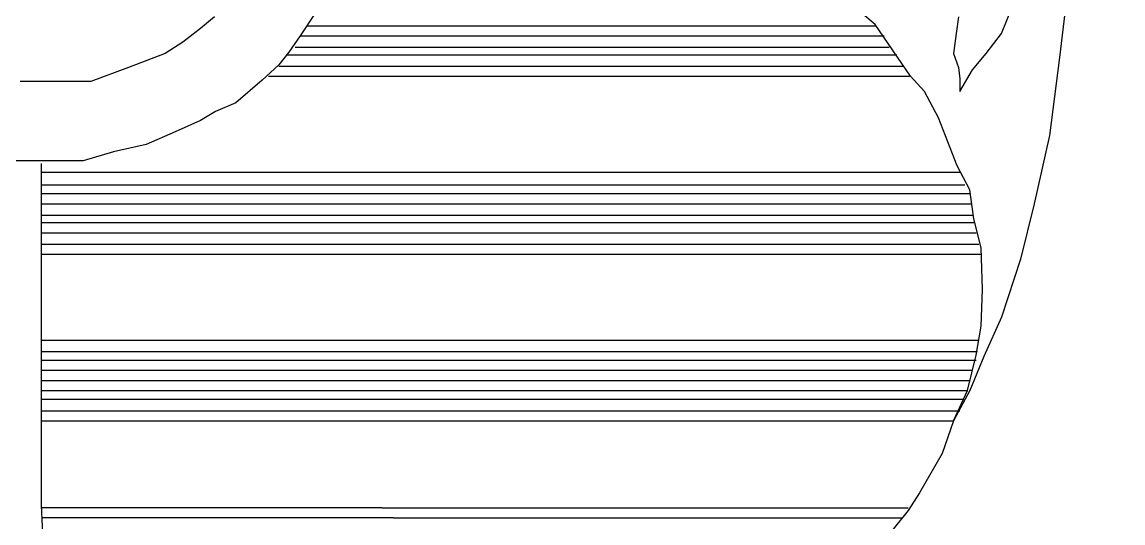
# Model space of a CAD drawing. Extents: x 748454 to 749044, y 4315881 to 4316908.
# Drawn here: x 748492.02 to 748500.74, y 4316737.29 to 4316741.26 of the extents above; entities that cross this region are included whole.
import ezdxf

# ---------------------------------------------------------------- set-up
doc = ezdxf.new("R2010")
doc.units = 0
doc.layers.get('0').update_dxf_attribs({"linetype": 'CONTINUOUS'})

msp = doc.modelspace()

# ---------------------------------------------------------------- linework, layer by layer
at = {"color": 0, "linetype": 'CONTINUOUS'}
for p, q in [((748494.34, 4316741.33), (748494.22, 4316741.15)), ((748494.34, 4316741.33), (748494.22, 4316741.15)), ((748498.78, 4316741.24), (748498.6, 4316741.39)), ((748498.78, 4316741.24), (748498.6, 4316741.39)), ((748499.78, 4316741.17), (748499.87, 4316741.39)), ((748499.78, 4316741.17), (748499.87, 4316741.39)), ((748500.29, 4316741.4), (748500.24, 4316740.98)), ((748500.29, 4316741.4), (748500.24, 4316740.98)), ((748493.54, 4316741.3), (748493.43, 4316741.21)), ((748493.54, 4316741.3), (748493.43, 4316741.21)), ((748499.06, 4316740.83), (748498.78, 4316741.24)), ((748499.06, 4316740.83), (748498.78, 4316741.24)), ((748499.44, 4316741.3), (748499.42, 4316741.17)), ((748499.44, 4316741.3), (748499.42, 4316741.17)), ((748493.43, 4316741.21), (748493.29, 4316741.1)), ((748493.43, 4316741.21), (748493.29, 4316741.1)), ((748494.27, 4316741.23), (748497.53, 4316741.23)), ((748494.27, 4316741.23), (748497.53, 4316741.23)), ((748497.53, 4316741.23), (748498.78, 4316741.23)), ((748497.53, 4316741.23), (748498.78, 4316741.23)), ((748499.42, 4316741.17), (748499.4, 4316741.01)), ((748499.42, 4316741.17), (748499.4, 4316741.01)), ((748499.66, 4316741.01), (748499.78, 4316741.17)), ((748499.66, 4316741.01), (748499.78, 4316741.17)), ((748493.29, 4316741.1), (748493.15, 4316741.01)), ((748493.29, 4316741.1), (748493.15, 4316741.01)), ((748494.22, 4316741.15), (748494.13, 4316741.02)), ((748494.22, 4316741.15), (748494.13, 4316741.02)), ((748494.22, 4316741.15), (748497.53, 4316741.15)), ((748494.22, 4316741.15), (748497.53, 4316741.15)), ((748497.53, 4316741.15), (748498.85, 4316741.15)), ((748497.53, 4316741.15), (748498.85, 4316741.15)), ((748493.15, 4316741.01), (748492.86, 4316740.9)), ((748493.15, 4316741.01), (748492.86, 4316740.9)), ((748494.13, 4316741.02), (748494.05, 4316740.92)), ((748494.13, 4316741.02), (748494.05, 4316740.92)), ((748494.11, 4316741), (748497.53, 4316741)), ((748494.11, 4316741), (748497.53, 4316741)), ((748494.18, 4316741.06), (748497.53, 4316741.06)), ((748494.18, 4316741.06), (748497.53, 4316741.06)), ((748497.53, 4316741.06), (748498.89, 4316741.06)), ((748497.53, 4316741.06), (748498.89, 4316741.06)), ((748497.53, 4316741), (748498.95, 4316741)), ((748497.53, 4316741), (748498.95, 4316741)), ((748499.4, 4316741.01), (748499.44, 4316740.9)), ((748499.4, 4316741.01), (748499.44, 4316740.9)), ((748499.55, 4316740.88), (748499.66, 4316741.01)), ((748499.55, 4316740.88), (748499.66, 4316741.01)), ((748500.24, 4316740.98), (748500.16, 4316740.36)), ((748500.24, 4316740.98), (748500.16, 4316740.36)), ((748492.86, 4316740.9), (748492.56, 4316740.79)), ((748492.86, 4316740.9), (748492.56, 4316740.79)), ((748494.05, 4316740.92), (748493.92, 4316740.8)), ((748494.05, 4316740.92), (748493.92, 4316740.8)), ((748494.05, 4316740.91), (748497.53, 4316740.91)), ((748494.05, 4316740.91), (748497.53, 4316740.91)), ((748497.53, 4316740.91), (748499, 4316740.91)), ((748497.53, 4316740.91), (748499, 4316740.91)), ((748499.44, 4316740.9), (748499.45, 4316740.81)), ((748499.44, 4316740.9), (748499.45, 4316740.81)), ((748493.97, 4316740.83), (748494.48, 4316740.83)), ((748493.97, 4316740.83), (748494.48, 4316740.83)), ((748494.48, 4316740.83), (748497.53, 4316740.83)), ((748494.48, 4316740.83), (748497.53, 4316740.83)), ((748497.53, 4316740.83), (748499.05, 4316740.83)), ((748497.53, 4316740.83), (748499.05, 4316740.83)), ((748499.17, 4316740.71), (748499.06, 4316740.83)), ((748499.17, 4316740.71), (748499.06, 4316740.83)), ((748499.45, 4316740.71), (748499.55, 4316740.88)), ((748499.45, 4316740.71), (748499.55, 4316740.88)), ((748499.45, 4316740.81), (748499.45, 4316740.71)), ((748499.45, 4316740.81), (748499.45, 4316740.71)), ((748492.2, 4316740.79), (748492, 4316740.79)), ((748492.2, 4316740.79), (748492, 4316740.79)), ((748492.37, 4316740.79), (748492.2, 4316740.79)), ((748492.37, 4316740.79), (748492.2, 4316740.79)), ((748492.56, 4316740.79), (748492.37, 4316740.79)), ((748492.56, 4316740.79), (748492.37, 4316740.79)), ((748493.92, 4316740.8), (748493.71, 4316740.62)), ((748493.92, 4316740.8), (748493.71, 4316740.62)), ((748499.28, 4316740.5), (748499.17, 4316740.71)), ((748499.28, 4316740.5), (748499.17, 4316740.71)), ((748493.55, 4316740.55), (748493.43, 4316740.48)), ((748493.55, 4316740.55), (748493.43, 4316740.48)), ((748493.71, 4316740.62), (748493.55, 4316740.55)), ((748493.71, 4316740.62), (748493.55, 4316740.55)), ((748493.43, 4316740.48), (748493.23, 4316740.39)), ((748493.43, 4316740.48), (748493.23, 4316740.39)), ((748499.43, 4316740.12), (748499.28, 4316740.5)), ((748499.43, 4316740.12), (748499.28, 4316740.5)), ((748493.23, 4316740.39), (748493, 4316740.29)), ((748493.23, 4316740.39), (748493, 4316740.29)), ((748493, 4316740.29), (748492.74, 4316740.23)), ((748493, 4316740.29), (748492.74, 4316740.23)), ((748500.16, 4316740.36), (748500.04, 4316739.82)), ((748500.16, 4316740.36), (748500.04, 4316739.82)), ((748492.74, 4316740.23), (748492.5, 4316740.16)), ((748492.74, 4316740.23), (748492.5, 4316740.16)), ((748492.14, 4316740.16), (748491.92, 4316740.16)), ((748492.14, 4316740.16), (748491.92, 4316740.16)), ((748492.32, 4316740.16), (748492.14, 4316740.16)), ((748492.32, 4316740.16), (748492.14, 4316740.16)), ((748492.17, 4316739.45), (748492.17, 4316740.14)), ((748492.17, 4316739.45), (748492.17, 4316740.14)), ((748492.5, 4316740.16), (748492.32, 4316740.16)), ((748492.5, 4316740.16), (748492.32, 4316740.16)), ((748499.53, 4316739.93), (748499.43, 4316740.12)), ((748499.53, 4316739.93), (748499.43, 4316740.12)), ((748492.17, 4316740.07), (748493.73, 4316740.07)), ((748492.17, 4316740.07), (748493.73, 4316740.07)), ((748493.73, 4316740.07), (748496.67, 4316740.07)), ((748493.73, 4316740.07), (748496.67, 4316740.07)), ((748496.67, 4316740.07), (748499.45, 4316740.07)), ((748496.67, 4316740.07), (748499.45, 4316740.07)), ((748492.17, 4316739.97), (748494.97, 4316739.97)), ((748492.17, 4316739.97), (748494.97, 4316739.97)), ((748494.97, 4316739.97), (748497.79, 4316739.97)), ((748494.97, 4316739.97), (748497.79, 4316739.97)), ((748497.79, 4316739.97), (748499.49, 4316739.97)), ((748497.79, 4316739.97), (748499.49, 4316739.97)), ((748499.56, 4316739.7), (748499.53, 4316739.93)), ((748499.56, 4316739.7), (748499.53, 4316739.93)), ((748492.17, 4316739.9), (748494.97, 4316739.9)), ((748492.17, 4316739.9), (748494.97, 4316739.9)), ((748494.97, 4316739.9), (748497.79, 4316739.9)), ((748494.97, 4316739.9), (748497.79, 4316739.9)), ((748497.79, 4316739.9), (748499.53, 4316739.9)), ((748497.79, 4316739.9), (748499.53, 4316739.9)), ((748492.17, 4316739.82), (748494.97, 4316739.82)), ((748492.17, 4316739.82), (748494.97, 4316739.82)), ((748494.97, 4316739.82), (748497.79, 4316739.82)), ((748494.97, 4316739.82), (748497.79, 4316739.82)), ((748497.79, 4316739.82), (748499.54, 4316739.82)), ((748497.79, 4316739.82), (748499.54, 4316739.82)), ((748500.04, 4316739.82), (748499.93, 4316739.38)), ((748500.04, 4316739.82), (748499.93, 4316739.38)), ((748492.17, 4316739.73), (748494.97, 4316739.73)), ((748492.17, 4316739.73), (748494.97, 4316739.73)), ((748492.17, 4316739.67), (748494.97, 4316739.67)), ((748492.17, 4316739.67), (748494.97, 4316739.67)), ((748494.97, 4316739.73), (748497.79, 4316739.73)), ((748494.97, 4316739.73), (748497.79, 4316739.73)), ((748494.97, 4316739.67), (748497.79, 4316739.67)), ((748494.97, 4316739.67), (748497.79, 4316739.67)), ((748497.79, 4316739.73), (748499.55, 4316739.73)), ((748497.79, 4316739.73), (748499.55, 4316739.73)), ((748497.79, 4316739.67), (748499.57, 4316739.67)), ((748497.79, 4316739.67), (748499.57, 4316739.67)), ((748499.62, 4316739.47), (748499.56, 4316739.7)), ((748499.62, 4316739.47), (748499.56, 4316739.7)), ((748492.17, 4316739.59), (748494.97, 4316739.59)), ((748492.17, 4316739.59), (748494.97, 4316739.59)), ((748494.97, 4316739.59), (748497.79, 4316739.59)), ((748494.97, 4316739.59), (748497.79, 4316739.59)), ((748497.79, 4316739.59), (748499.58, 4316739.59)), ((748497.79, 4316739.59), (748499.58, 4316739.59)), ((748492.17, 4316739.5), (748494.97, 4316739.5)), ((748492.17, 4316739.5), (748494.97, 4316739.5)), ((748494.97, 4316739.5), (748497.79, 4316739.5)), ((748494.97, 4316739.5), (748497.79, 4316739.5)), ((748497.79, 4316739.5), (748499.6, 4316739.5)), ((748497.79, 4316739.5), (748499.6, 4316739.5)), ((748492.17, 4316738.74), (748492.17, 4316739.45)), ((748492.17, 4316738.74), (748492.17, 4316739.45)), ((748492.17, 4316739.42), (748494.97, 4316739.42)), ((748492.17, 4316739.42), (748494.97, 4316739.42)), ((748494.97, 4316739.42), (748497.79, 4316739.42)), ((748494.97, 4316739.42), (748497.79, 4316739.42)), ((748497.79, 4316739.42), (748499.62, 4316739.42)), ((748497.79, 4316739.42), (748499.62, 4316739.42)), ((748499.63, 4316739.14), (748499.62, 4316739.47)), ((748499.63, 4316739.14), (748499.62, 4316739.47)), ((748499.93, 4316739.38), (748499.78, 4316738.92)), ((748499.93, 4316739.38), (748499.78, 4316738.92)), ((748499.62, 4316738.85), (748499.63, 4316739.14)), ((748499.62, 4316738.85), (748499.63, 4316739.14)), ((748499.78, 4316738.92), (748499.64, 4316738.61)), ((748499.78, 4316738.92), (748499.64, 4316738.61)), ((748499.58, 4316738.62), (748499.62, 4316738.85)), ((748499.58, 4316738.62), (748499.62, 4316738.85)), ((748492.17, 4316738.74), (748495.09, 4316738.74)), ((748492.17, 4316738.13), (748492.17, 4316738.74)), ((748492.17, 4316738.74), (748495.09, 4316738.74)), ((748492.17, 4316738.13), (748492.17, 4316738.74)), ((748495.09, 4316738.74), (748498.23, 4316738.74)), ((748495.09, 4316738.74), (748498.23, 4316738.74)), ((748498.23, 4316738.74), (748499.6, 4316738.74)), ((748498.23, 4316738.74), (748499.6, 4316738.74)), ((748492.17, 4316738.65), (748494.53, 4316738.65)), ((748492.17, 4316738.65), (748494.53, 4316738.65)), ((748494.53, 4316738.65), (748498.4, 4316738.65)), ((748494.53, 4316738.65), (748498.4, 4316738.65)), ((748498.4, 4316738.65), (748499.59, 4316738.65)), ((748498.4, 4316738.65), (748499.59, 4316738.65)), ((748499.51, 4316738.34), (748499.58, 4316738.62)), ((748499.51, 4316738.34), (748499.58, 4316738.62)), ((748492.17, 4316738.58), (748494.53, 4316738.58)), ((748492.17, 4316738.58), (748494.53, 4316738.58)), ((748494.53, 4316738.58), (748498.4, 4316738.58)), ((748494.53, 4316738.58), (748498.4, 4316738.58)), ((748498.4, 4316738.58), (748499.58, 4316738.58)), ((748498.4, 4316738.58), (748499.58, 4316738.58)), ((748499.64, 4316738.61), (748499.53, 4316738.34)), ((748499.64, 4316738.61), (748499.53, 4316738.34)), ((748492.17, 4316738.5), (748494.53, 4316738.5)), ((748492.17, 4316738.5), (748494.53, 4316738.5)), ((748494.53, 4316738.5), (748498.4, 4316738.5)), ((748494.53, 4316738.5), (748498.4, 4316738.5)), ((748498.4, 4316738.5), (748499.55, 4316738.5)), ((748498.4, 4316738.5), (748499.55, 4316738.5)), ((748492.17, 4316738.42), (748494.53, 4316738.42)), ((748492.17, 4316738.42), (748494.53, 4316738.42)), ((748494.53, 4316738.42), (748498.4, 4316738.42)), ((748494.53, 4316738.42), (748498.4, 4316738.42)), ((748498.4, 4316738.42), (748499.53, 4316738.42)), ((748498.4, 4316738.42), (748499.53, 4316738.42)), ((748492.17, 4316738.34), (748494.53, 4316738.34)), ((748492.17, 4316738.34), (748494.53, 4316738.34)), ((748494.53, 4316738.34), (748498.4, 4316738.34)), ((748494.53, 4316738.34), (748498.4, 4316738.34)), ((748498.4, 4316738.34), (748499.51, 4316738.34)), ((748498.4, 4316738.34), (748499.51, 4316738.34)), ((748499.53, 4316738.34), (748499.4, 4316738.1)), ((748499.4, 4316738.1), (748499.51, 4316738.34)), ((748499.53, 4316738.34), (748499.4, 4316738.1)), ((748499.4, 4316738.1), (748499.51, 4316738.34)), ((748492.17, 4316738.27), (748494.53, 4316738.27)), ((748492.17, 4316738.27), (748494.53, 4316738.27)), ((748494.53, 4316738.27), (748498.4, 4316738.27)), ((748494.53, 4316738.27), (748498.4, 4316738.27)), ((748498.4, 4316738.27), (748499.48, 4316738.27)), ((748498.4, 4316738.27), (748499.48, 4316738.27)), ((748492.17, 4316738.18), (748494.53, 4316738.18)), ((748492.17, 4316738.18), (748494.53, 4316738.18)), ((748492.17, 4316737.43), (748492.17, 4316738.13)), ((748492.17, 4316737.43), (748492.17, 4316738.13)), ((748492.17, 4316738.1), (748494.53, 4316738.1)), ((748492.17, 4316738.1), (748494.53, 4316738.1)), ((748494.53, 4316738.18), (748498.4, 4316738.18)), ((748494.53, 4316738.18), (748498.4, 4316738.18)), ((748494.53, 4316738.1), (748498.4, 4316738.1)), ((748494.53, 4316738.1), (748498.4, 4316738.1)), ((748498.4, 4316738.18), (748499.45, 4316738.18)), ((748498.4, 4316738.18), (748499.45, 4316738.18)), ((748498.4, 4316738.1), (748499.4, 4316738.1)), ((748498.4, 4316738.1), (748499.4, 4316738.1)), ((748499.4, 4316738.1), (748499.31, 4316737.84)), ((748499.4, 4316738.1), (748499.31, 4316737.84)), ((748499.31, 4316737.84), (748499.13, 4316737.53)), ((748499.31, 4316737.84), (748499.13, 4316737.53)), ((748499.31, 4316737.84), (748499.13, 4316737.53)), ((748499.13, 4316737.53), (748499.04, 4316737.39)), ((748499.13, 4316737.53), (748499.04, 4316737.39)), ((748492.2, 4316736.77), (748492.17, 4316737.43)), ((748492.2, 4316736.77), (748492.17, 4316737.43)), ((748494.87, 4316737.41), (748492.17, 4316737.41)), ((748494.87, 4316737.41), (748492.17, 4316737.41)), ((748494.87, 4316737.41), (748498.55, 4316737.41)), ((748494.87, 4316737.41), (748498.55, 4316737.41)), ((748498.55, 4316737.41), (748499.04, 4316737.41)), ((748498.55, 4316737.41), (748499.04, 4316737.41)), ((748494.96, 4316737.33), (748492.17, 4316737.33)), ((748494.96, 4316737.33), (748492.17, 4316737.33)), ((748494.96, 4316737.33), (748498.99, 4316737.33)), ((748494.96, 4316737.33), (748498.99, 4316737.33)), ((748499.04, 4316737.39), (748498.75, 4316737.03)), ((748499.04, 4316737.39), (748498.75, 4316737.03))]:
    msp.add_line(p, q, dxfattribs=at)

# ---------------------------------------------------------------- meshes
mesh = msp.add_polyface(dxfattribs=at)
corners = [(748454.5, 4315881), (748454.5, 4315881), (748454.5, 4316071.9618), (748762.5, 4315881), (748454.5, 4316246.4935), (749044, 4315881), (748454.5, 4316907.5), (749044, 4316542.0065), (749044, 4316907.5)]
mesh.append_faces([[corners[k] for k in face] for face in [(0, 1, 3, 2), (2, 3, 5, 4), (4, 5, 7, 6), (6, 7, 8, 8)]], dxfattribs={"vtx0": -1, "vtx2": -1, "color": 0})
mesh = msp.add_polyface(dxfattribs=at)
corners = [(748464.5, 4316721), (748464.5, 4316721), (748464.5, 4316895.2713), (748745.58, 4316721), (748464.5, 4316901.5), (748745.58, 4316727.2287), (748745.58, 4316901.5)]
mesh.append_faces([[corners[k] for k in face] for face in [(0, 1, 3, 2), (2, 3, 5, 4), (4, 5, 6, 6)]], dxfattribs={"vtx0": -1, "vtx2": -1, "color": 0})

doc.saveas('drawing.dxf')
